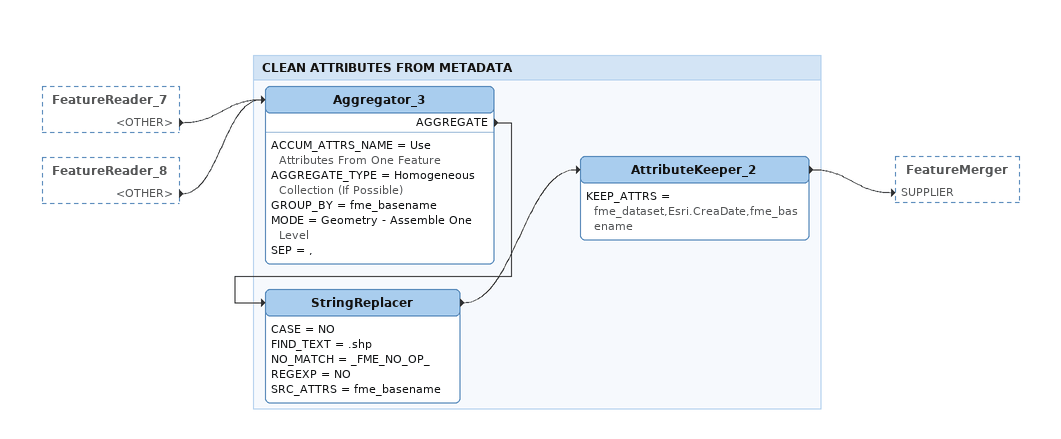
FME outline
FeatureReader_7 [outside]
    <OTHER> -> Aggregator_3
FeatureReader_8 [outside]
    <OTHER> -> Aggregator_3

Bookmark: CLEAN ATTRIBUTES FROM METADATA
Aggregator_3
    ACCUM_ATTRS_NAME = Use Attributes From One Feature
    AGGREGATE_TYPE = Homogeneous Collection (If Possible)
    GROUP_BY = fme_basename
    MODE = Geometry - Assemble One Level
    SEP = ,
    AGGREGATE -> StringReplacer
StringReplacer
    CASE = NO
    FIND_TEXT = .shp
    NO_MATCH = _FME_NO_OP_
    REGEXP = NO
    SRC_ATTRS = fme_basename
    -> AttributeKeeper_2
AttributeKeeper_2
    KEEP_ATTRS = fme_dataset,Esri.CreaDate,fme_basename
    -> FeatureMerger [SUPPLIER]
